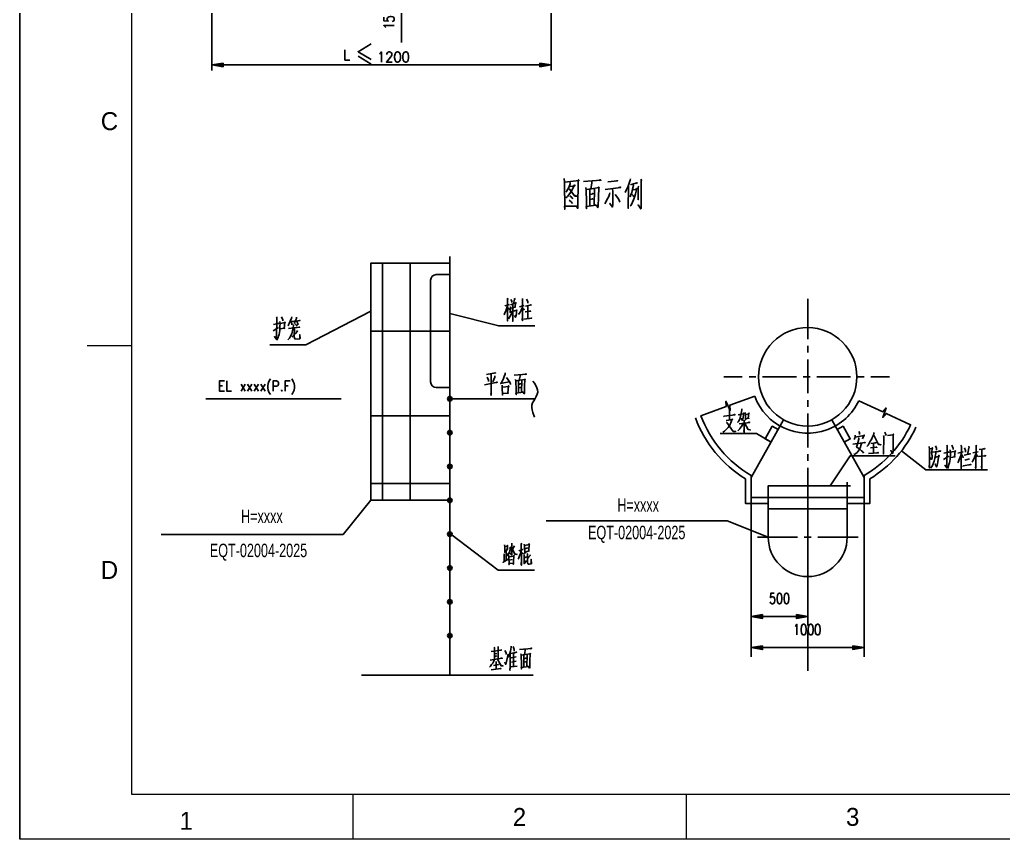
# Model space of a CAD drawing. Extents: x 148 to 221443, y -36682 to 6758.
# Drawn here: x 94232 to 98616, y -12250 to -8598 of the extents above; entities that cross this region are included whole.
import ezdxf
from ezdxf.enums import TextEntityAlignment as Align

# ---------------------------------------------------------------- set-up
doc = ezdxf.new("R2010")
doc.units = 0
doc.header["$LTSCALE"] = 10
doc.header["$MEASUREMENT"] = 0
doc.layers.add('2（细实线）', color=3, linetype='Continuous', lineweight=20)
doc.layers.add('图框层', color=7, linetype='Continuous', lineweight=15)
doc.styles.add('HZ', font='ROMS.SHX', dxfattribs={"width": 0.75, "bigfont": 'GBCBIG.SHX'})
doc.styles.add('ZYEQ', font='bsfb.shx', dxfattribs={"width": 0.7, "bigfont": 'bsf.shx'})

# ---------------------------------------------------------------- blocks, each defined once
blk = doc.blocks.new('1.5a2')
blk.add_line((16115.88, 9826.58), (16125.88, 9826.58))
at = {"layer": '图框层', "ltscale": 10}
for p, q in [((16100.88, 9716.58), (16100.88, 10136.58)), ((16100.88, 10136.58), (16100.88, 9716.58)), ((16125.88, 9726.58), (16125.88, 10126.58)), ((16981.88, 9726.58), (16125.88, 9726.58)), ((16175.13, 9726.58), (16175.13, 9716.58)), ((16249.38, 9726.58), (16249.38, 9716.58)), ((16991.88, 9716.58), (16100.88, 9716.58))]:
    blk.add_line(p, q, dxfattribs=at)
at = {"style": 'HZ'}
for s, p in [('C', (16120.88, 9876.58)), ('D', (16120.88, 9776.58)), ('2', (16212.25, 9721.58)), ('3', (16286.5, 9721.58)), ('1', (16138, 9720.7))]:
    blk.add_text(s, height=4, dxfattribs=at).set_placement(p, align=Align.MIDDLE)

msp = doc.modelspace()

# ---------------------------------------------------------------- hatches: boundary and pattern name
at = {"layer": '2（细实线）', "transparency": 33554559}
h = msp.add_hatch(color=256, dxfattribs=at)
h.paths.add_polyline_path([(96148.7017, -10276.5711), (96146.9552, -10276.7237), (96145.2613, -10277.1772), (96143.6722, -10277.9182), (96142.2359, -10278.9234), (96140.9961, -10280.1636), (96139.9903, -10281.5992), (96139.2492, -10283.1879), (96138.7955, -10284.8817), (96138.6428, -10286.6273), (96138.7955, -10288.3741), (96139.2492, -10290.0672), (96139.9903, -10291.656), (96140.9961, -10293.0915), (96142.2359, -10294.3311), (96143.6722, -10295.337), (96145.2613, -10296.0773), (96146.9552, -10296.5314), (96148.7017, -10296.684)])
h.paths.add_polyline_path([(96148.7017, -10276.5711), (96148.7017, -10296.684), (96150.4484, -10296.5314), (96152.1419, -10296.0773), (96153.7311, -10295.337), (96155.1674, -10294.3311), (96156.4071, -10293.0915), (96157.4131, -10291.656), (96158.1539, -10290.0672), (96158.608, -10288.3741), (96158.7604, -10286.6273), (96158.608, -10284.8817), (96158.1539, -10283.1879), (96157.4131, -10281.5992), (96156.4071, -10280.1636), (96155.1674, -10278.9234), (96153.7311, -10277.9182), (96152.1419, -10277.1772), (96150.4484, -10276.7237)])
h = msp.add_hatch(color=256, dxfattribs=at)
h.paths.add_polyline_path([(96148.7017, -10427.4195), (96146.9552, -10427.5727), (96145.2613, -10428.0262), (96143.6722, -10428.7672), (96142.2359, -10429.773), (96140.9961, -10431.012), (96139.9903, -10432.4482), (96139.2492, -10434.0369), (96138.7955, -10435.7301), (96138.6428, -10437.4763), (96138.7955, -10439.2225), (96139.2492, -10440.9156), (96139.9903, -10442.5043), (96140.9961, -10443.9405), (96142.2359, -10445.1801), (96143.6722, -10446.1854), (96145.2613, -10446.9263), (96146.9552, -10447.3804), (96148.7017, -10447.533)])
h.paths.add_polyline_path([(96148.7017, -10427.4195), (96148.7017, -10447.533), (96150.4484, -10447.3804), (96152.1419, -10446.9263), (96153.7311, -10446.1854), (96155.1674, -10445.1801), (96156.4071, -10443.9405), (96157.4131, -10442.5043), (96158.1539, -10440.9156), (96158.608, -10439.2225), (96158.7604, -10437.4763), (96158.608, -10435.7301), (96158.1539, -10434.0369), (96157.4131, -10432.4482), (96156.4071, -10431.012), (96155.1674, -10429.773), (96153.7311, -10428.7672), (96152.1419, -10428.0262), (96150.4484, -10427.5727)])
h = msp.add_hatch(color=256, dxfattribs=at)
h.paths.add_polyline_path([(96148.7017, -10578.2685), (96146.9552, -10578.4211), (96145.2613, -10578.8746), (96143.6722, -10579.6156), (96142.2359, -10580.6214), (96140.9961, -10581.8604), (96139.9903, -10583.2966), (96139.2492, -10584.8853), (96138.7955, -10586.5784), (96138.6428, -10588.3253), (96138.7955, -10590.0715), (96139.2492, -10591.7646), (96139.9903, -10593.3533), (96140.9961, -10594.7889), (96142.2359, -10596.0291), (96143.6722, -10597.0344), (96145.2613, -10597.7747), (96146.9552, -10598.2288), (96148.7017, -10598.3814)])
h.paths.add_polyline_path([(96148.7017, -10578.2685), (96148.7017, -10598.3814), (96150.4484, -10598.2288), (96152.1419, -10597.7747), (96153.7311, -10597.0344), (96155.1674, -10596.0291), (96156.4071, -10594.7889), (96157.4131, -10593.3533), (96158.1539, -10591.7646), (96158.608, -10590.0715), (96158.7604, -10588.3253), (96158.608, -10586.5784), (96158.1539, -10584.8853), (96157.4131, -10583.2966), (96156.4071, -10581.8604), (96155.1674, -10580.6214), (96153.7311, -10579.6156), (96152.1419, -10578.8746), (96150.4484, -10578.4211)])
h = msp.add_hatch(color=256, dxfattribs=at)
h.paths.add_polyline_path([(96148.7017, -10729.1175), (96146.9552, -10729.2701), (96145.2613, -10729.7236), (96143.6722, -10730.4645), (96142.2359, -10731.4698), (96140.9961, -10732.7094), (96139.9903, -10734.1456), (96139.2492, -10735.7343), (96138.7955, -10737.4274), (96138.6428, -10739.1737), (96138.7955, -10740.9199), (96139.2492, -10742.6136), (96139.9903, -10744.2023), (96140.9961, -10745.6379), (96142.2359, -10746.8775), (96143.6722, -10747.8828), (96145.2613, -10748.6237), (96146.9552, -10749.0778), (96148.7017, -10749.2304)])
h.paths.add_polyline_path([(96148.7017, -10729.1175), (96148.7017, -10749.2304), (96150.4484, -10749.0778), (96152.1419, -10748.6237), (96153.7311, -10747.8828), (96155.1674, -10746.8775), (96156.4071, -10745.6379), (96157.4131, -10744.2023), (96158.1539, -10742.6136), (96158.608, -10740.9199), (96158.7604, -10739.1737), (96158.608, -10737.4274), (96158.1539, -10735.7343), (96157.4131, -10734.1456), (96156.4071, -10732.7094), (96155.1674, -10731.4698), (96153.7311, -10730.4645), (96152.1419, -10729.7236), (96150.4484, -10729.2701)])
h = msp.add_hatch(color=256, dxfattribs=at)
h.paths.add_polyline_path([(96148.7017, -10879.9659), (96146.9552, -10880.1185), (96145.2613, -10880.5726), (96143.6722, -10881.3135), (96142.2359, -10882.3188), (96140.9961, -10883.5584), (96139.9903, -10884.994), (96139.2492, -10886.5833), (96138.7955, -10888.2758), (96138.6428, -10890.0227), (96138.7955, -10891.7689), (96139.2492, -10893.462), (96139.9903, -10895.0507), (96140.9961, -10896.4869), (96142.2359, -10897.7259), (96143.6722, -10898.7318), (96145.2613, -10899.4727), (96146.9552, -10899.9262), (96148.7017, -10900.0788)])
h.paths.add_polyline_path([(96148.7017, -10879.9659), (96148.7017, -10900.0788), (96150.4484, -10899.9262), (96152.1419, -10899.4727), (96153.7311, -10898.7318), (96155.1674, -10897.7259), (96156.4071, -10896.4869), (96157.4131, -10895.0507), (96158.1539, -10893.462), (96158.608, -10891.7689), (96158.7604, -10890.0227), (96158.608, -10888.2758), (96158.1539, -10886.5833), (96157.4131, -10884.994), (96156.4071, -10883.5584), (96155.1674, -10882.3188), (96153.7311, -10881.3135), (96152.1419, -10880.5726), (96150.4484, -10880.1185)])
h = msp.add_hatch(color=256, dxfattribs=at)
h.paths.add_polyline_path([(96148.7017, -11030.8149), (96146.9552, -11030.9675), (96145.2613, -11031.421), (96143.6722, -11032.1619), (96142.2359, -11033.1678), (96140.9961, -11034.4068), (96139.9903, -11035.843), (96139.2492, -11037.4317), (96138.7955, -11039.1248), (96138.6428, -11040.871), (96138.7955, -11042.6173), (96139.2492, -11044.311), (96139.9903, -11045.8997), (96140.9961, -11047.3353), (96142.2359, -11048.5749), (96143.6722, -11049.5802), (96145.2613, -11050.3211), (96146.9552, -11050.7752), (96148.7017, -11050.9278)])
h.paths.add_polyline_path([(96148.7017, -11030.8149), (96148.7017, -11050.9278), (96150.4484, -11050.7752), (96152.1419, -11050.3211), (96153.7311, -11049.5802), (96155.1674, -11048.5749), (96156.4071, -11047.3353), (96157.4131, -11045.8997), (96158.1539, -11044.311), (96158.608, -11042.6173), (96158.7604, -11040.871), (96158.608, -11039.1248), (96158.1539, -11037.4317), (96157.4131, -11035.843), (96156.4071, -11034.4068), (96155.1674, -11033.1678), (96153.7311, -11032.1619), (96152.1419, -11031.421), (96150.4484, -11030.9675)])
h = msp.add_hatch(color=256, dxfattribs=at)
h.paths.add_polyline_path([(96148.7017, -11181.6639), (96146.9552, -11181.8165), (96145.2613, -11182.27), (96143.6722, -11183.0103), (96142.2359, -11184.0162), (96140.9961, -11185.2558), (96139.9903, -11186.692), (96139.2492, -11188.2801), (96138.7955, -11189.9738), (96138.6428, -11191.72), (96138.7955, -11193.4663), (96139.2492, -11195.16), (96139.9903, -11196.7481), (96140.9961, -11198.1843), (96142.2359, -11199.4239), (96143.6722, -11200.4291), (96145.2613, -11201.1701), (96146.9552, -11201.6236), (96148.7017, -11201.7768)])
h.paths.add_polyline_path([(96148.7017, -11181.6639), (96148.7017, -11201.7768), (96150.4484, -11201.6236), (96152.1419, -11201.1701), (96153.7311, -11200.4291), (96155.1674, -11199.4239), (96156.4071, -11198.1843), (96157.4131, -11196.7481), (96158.1539, -11195.16), (96158.608, -11193.4663), (96158.7604, -11191.72), (96158.608, -11189.9738), (96158.1539, -11188.2801), (96157.4131, -11186.692), (96156.4071, -11185.2558), (96155.1674, -11184.0162), (96153.7311, -11183.0103), (96152.1419, -11182.27), (96150.4484, -11181.8165)])
h = msp.add_hatch(color=256, dxfattribs=at)
h.paths.add_polyline_path([(96148.7017, -11332.5123), (96146.9552, -11332.6649), (96145.2613, -11333.119), (96143.6722, -11333.8593), (96142.2359, -11334.8652), (96140.9961, -11336.1048), (96139.9903, -11337.5404), (96139.2492, -11339.1291), (96138.7955, -11340.8222), (96138.6428, -11342.5684), (96138.7955, -11344.3153), (96139.2492, -11346.0084), (96139.9903, -11347.5971), (96140.9961, -11349.0333), (96142.2359, -11350.2723), (96143.6722, -11351.2781), (96145.2613, -11352.0191), (96146.9552, -11352.4726), (96148.7017, -11352.6252)])
h.paths.add_polyline_path([(96148.7017, -11332.5123), (96148.7017, -11352.6252), (96150.4484, -11352.4726), (96152.1419, -11352.0191), (96153.7311, -11351.2781), (96155.1674, -11350.2723), (96156.4071, -11349.0333), (96157.4131, -11347.5971), (96158.1539, -11346.0084), (96158.608, -11344.3153), (96158.7604, -11342.5684), (96158.608, -11340.8222), (96158.1539, -11339.1291), (96157.4131, -11337.5404), (96156.4071, -11336.1048), (96155.1674, -11334.8652), (96153.7311, -11333.8593), (96152.1419, -11333.119), (96150.4484, -11332.6649)])

# ---------------------------------------------------------------- linework, layer by layer
at = {"layer": '2（细实线）', "lineweight": -3}
for points in [[(96600.9696, -8047.6139), (96600.9696, -8824.3592)], [(95088.1077, -8223.7864), (95088.1077, -8824.3592)], [(95934.0291, -8236.3569), (95934.0291, -8286.6401), (95934.0291, -8698.6195)], [(95854.6233, -8586.7219), (95854.6233, -8602.3655), (95874.7413, -8603.9301), (95872.5057, -8602.3655), (95870.2706, -8597.6725), (95870.2706, -8592.9792), (95872.5057, -8588.2862), (95876.9764, -8585.1578), (95883.6823, -8583.5929), (95888.1531, -8583.5929), (95894.8588, -8585.1578), (95899.3296, -8588.2862), (95901.565, -8592.9792), (95901.565, -8597.6725), (95899.3296, -8602.3655), (95897.0943, -8603.9301), (95892.6238, -8605.4945)], [(95863.5647, -8632.0884), (95861.3292, -8628.9594), (95854.6233, -8624.2664), (95901.565, -8624.2664)], [(95799.0616, -8775.4594), (95740.217, -8740.261), (95799.0616, -8705.0633)], [(95681.3134, -8732.523), (95681.3134, -8777.7781), (95703.2993, -8777.7781)], [(95740.217, -8760.3745), (95799.0616, -8795.5723)], [(95835.3777, -8750.0123), (95839.042, -8747.8577), (95844.5386, -8741.3929), (95844.5386, -8786.648)], [(95868.3568, -8752.1674), (95868.3568, -8750.0123), (95870.1888, -8745.7032), (95872.0211, -8743.5474), (95875.6855, -8741.3929), (95883.014, -8741.3929), (95886.6782, -8743.5474), (95888.5105, -8745.7032), (95890.3428, -8750.0123), (95890.3428, -8754.3226), (95888.5105, -8758.6323), (95884.8461, -8765.0977), (95866.5244, -8786.648), (95892.1747, -8786.648)], [(95914.1607, -8741.3929), (95908.6643, -8743.5474), (95904.9999, -8750.0123), (95903.1678, -8760.7874), (95903.1678, -8767.2523), (95904.9999, -8778.0274), (95908.6643, -8784.4923), (95914.1607, -8786.648), (95917.8252, -8786.648), (95923.3214, -8784.4923), (95926.9857, -8778.0274), (95928.8183, -8767.2523), (95928.8183, -8760.7874), (95926.9857, -8750.0123), (95923.3214, -8743.5474), (95917.8252, -8741.3929), (95914.1607, -8741.3929)], [(95950.8039, -8741.3929), (95945.3074, -8743.5474), (95941.643, -8750.0123), (95939.8108, -8760.7874), (95939.8108, -8767.2523), (95941.643, -8778.0274), (95945.3074, -8784.4923), (95950.8039, -8786.648), (95954.4683, -8786.648), (95959.9645, -8784.4923), (95963.6291, -8778.0274), (95965.4612, -8767.2523), (95965.4612, -8760.7874), (95963.6291, -8750.0123), (95959.9645, -8743.5474), (95954.4683, -8741.3929), (95950.8039, -8741.3929)], [(95138.4024, -8790.8375), (95138.4024, -8807.5983), (95088.1077, -8799.2176), (95138.4024, -8790.8375)], [(96550.675, -8799.2176), (95138.4024, -8799.2176)], [(96550.675, -8790.8375), (96550.675, -8807.5983), (96600.9696, -8799.2176), (96550.675, -8790.8375)], [(96658.458, -9306.02), (96659.9837, -9321.272), (96661.5093, -9442.1192), (96660.7465, -9429.2127), (96714.9056, -9429.2127), (96711.0912, -9428.0396), (96703.4633, -9429.2127)], [(96660.7465, -9321.272), (96724.8217, -9314.2322), (96722.5335, -9310.713), (96721.0079, -9321.272), (96720.245, -9426.8665), (96719.4823, -9438.5987), (96714.1427, -9429.2127)], [(96682.105, -9340.0446), (96685.1563, -9341.2171), (96706.5148, -9337.6978), (96704.2263, -9334.1779), (96694.3099, -9356.4698), (96686.6819, -9368.2032), (96679.8163, -9377.5892), (96672.9516, -9385.8021), (96665.3234, -9391.6676)], [(96685.9188, -9322.4451), (96685.9188, -9328.3118), (96679.0539, -9345.9107), (96670.6629, -9359.9903), (96666.849, -9365.8558)], [(96745.4177, -9318.9259), (96822.4608, -9313.0592), (96819.4094, -9310.713), (96812.5438, -9314.2322)], [(96782.0318, -9317.7521), (96782.0318, -9325.9656), (96777.455, -9350.6037)], [(96853.7353, -9320.0989), (96896.4525, -9315.4066), (96892.6385, -9315.4066), (96885.7729, -9316.5791)], [(96953.6623, -9307.1925), (96952.8994, -9313.0592), (96943.7459, -9338.8709), (96936.1178, -9354.1236), (96930.0155, -9368.2032)], [(96966.6302, -9334.1779), (96967.3928, -9336.5247), (96963.5787, -9352.9505), (96959.7649, -9368.2032), (96955.9508, -9378.7623), (96952.8994, -9386.9752)], [(96954.425, -9330.6586), (96955.9508, -9331.8311), (96957.4764, -9331.8311), (96984.1744, -9324.7919), (96981.8859, -9324.7919), (96978.0721, -9327.1387)], [(97000.1934, -9308.3662), (97003.2442, -9313.0592), (97001.719, -9314.2322), (97002.4816, -9430.3858), (97002.4816, -9431.5595), (97001.719, -9438.5987), (97000.1934, -9440.9461), (96987.9885, -9423.3466), (97000.1934, -9439.7718), (97001.719, -9435.0794)], [(96680.5794, -9352.9505), (96682.8678, -9352.9505), (96706.5148, -9383.4553), (96714.9056, -9383.4553), (96706.5148, -9381.1091), (96702.7004, -9378.7623)], [(96754.5711, -9345.9107), (96756.0967, -9355.2967), (96757.6223, -9410.4407), (96758.3852, -9439.7718), (96756.8596, -9430.3858), (96801.8645, -9424.5197), (96799.5763, -9423.3466), (96795.7622, -9425.6928)], [(96802.6278, -9424.5197), (96808.7301, -9435.0794), (96809.4927, -9429.2127), (96811.0186, -9390.4957), (96812.5438, -9343.5645), (96814.8324, -9345.9107), (96780.5062, -9350.6037), (96756.0967, -9354.1236)], [(96772.8783, -9352.9505), (96772.8783, -9426.8665)], [(96773.6413, -9376.4161), (96787.3717, -9372.8956), (96785.0832, -9371.7225), (96782.7947, -9374.0699)], [(96794.237, -9350.6037), (96791.9484, -9425.6928)], [(96862.1264, -9369.3763), (96861.3634, -9375.2424), (96857.5493, -9385.8021), (96849.1588, -9401.0541), (96843.8189, -9410.4407), (96839.2418, -9417.4805)], [(96840.7677, -9354.1236), (96910.9453, -9344.7376), (96907.8942, -9343.5645), (96902.5548, -9345.9107)], [(96874.331, -9352.9505), (96875.8562, -9361.1634), (96875.0939, -9413.96), (96875.0939, -9423.3466), (96874.331, -9430.3858), (96873.5683, -9432.7326), (96862.1264, -9416.3068), (96873.5683, -9430.3858), (96874.331, -9425.6928)], [(96886.5359, -9376.4161), (96896.4525, -9390.4957), (96902.5548, -9398.7073), (96905.606, -9405.7478), (96907.1312, -9410.4407)], [(96945.2715, -9338.8709), (96944.5089, -9438.5987), (96943.7459, -9431.5595), (96943.7459, -9430.3858), (96944.5089, -9419.8267)], [(96966.6302, -9356.4698), (96981.8859, -9352.9505), (96980.3603, -9349.4306), (96978.8347, -9362.3365), (96975.7836, -9374.0699), (96974.2577, -9383.4553), (96971.2069, -9392.8413), (96967.3928, -9401.0541), (96963.5787, -9410.4407), (96959.7649, -9417.4805), (96955.9508, -9425.6928), (96952.8994, -9429.2127)], [(96959.002, -9374.0699), (96965.8672, -9381.1091), (96967.3928, -9386.9752)], [(96988.7514, -9340.0446), (96990.2767, -9342.3914), (96988.7514, -9343.5645), (96988.7514, -9399.8817), (96987.9885, -9394.015), (96988.7514, -9386.9752)], [(96681.3421, -9402.2279), (96691.2588, -9410.4407), (96695.8358, -9416.3068)], [(96684.3934, -9382.2822), (96692.7843, -9390.4957), (96696.5981, -9396.3612)], [(96774.4042, -9398.7073), (96786.6088, -9396.3612), (96784.3203, -9395.1881), (96782.0318, -9397.5343)], [(96148.7017, -10739.1737), (95796.6395, -10739.1737), (95796.6395, -9683.2325), (96148.7017, -9683.2325)], [(95848.4429, -9683.2325), (95848.4429, -10739.1737)], [(95972.6703, -9683.2325), (95972.6703, -10739.1737)], [(96148.7017, -11518.559), (96148.7017, -9653.2691)], [(96063.2009, -9758.6567), (96063.2009, -10211.2031)], [(96404.1054, -9838.7592), (96407.9194, -9842.9493), (96406.285, -9843.7873), (96406.285, -9940.163), (96405.7401, -9935.1343), (96406.285, -9925.0782)], [(96418.8169, -9868.0909), (96444.4251, -9859.7102), (96442.2458, -9858.0341), (96440.0661, -9878.1477), (96441.7006, -9878.1477), (96419.9064, -9882.3377), (96419.9064, -9877.3096), (96419.9064, -9883.1757), (96418.2718, -9902.4512), (96417.1821, -9900.7752), (96448.239, -9892.3939), (96447.1494, -9890.7178), (96446.6044, -9895.7465), (96445.5149, -9907.4793), (96444.4251, -9914.1834), (96443.3352, -9919.2115), (96442.2458, -9923.4022), (96436.7971, -9915.0214)], [(96421.5412, -9843.7873), (96424.8102, -9852.168), (96425.355, -9857.1961)], [(96436.7971, -9838.7592), (96438.9768, -9842.9493), (96437.8869, -9842.9493), (96432.9831, -9863.0628)], [(96472.2129, -9839.5972), (96473.3025, -9843.7873), (96472.7578, -9842.9493), (96472.2129, -9939.325), (96471.668, -9932.6209), (96472.2129, -9924.2396)], [(96491.283, -9842.9493), (96494.5521, -9849.6534), (96496.7315, -9854.6821), (96496.7315, -9861.3868)], [(97743.9464, -10020.8729), (97743.9464, -9840.7471)], [(95346.6796, -10046.0474), (95508.0184, -10046.0474), (95796.6395, -9896.236)], [(96528.3463, -9961.9056), (96366.9062, -9961.9056), (96148.7017, -9906.1286)], [(96406.285, -9872.281), (96401.9263, -9886.5278), (96398.1121, -9896.5845), (96394.843, -9904.1273), (96390.4841, -9912.5074)], [(96393.7533, -9873.119), (96414.4581, -9867.2523)], [(96406.83, -9880.6617), (96413.3681, -9886.5278), (96414.4581, -9889.8804)], [(96429.1688, -9899.9366), (96428.6242, -9900.7752), (96422.6307, -9911.6694), (96418.2718, -9918.3741), (96415.0026, -9923.4022), (96410.0991, -9930.1069)], [(96429.714, -9865.5762), (96429.714, -9941.001), (96429.1688, -9937.649), (96429.714, -9925.9162)], [(96472.7578, -9878.9857), (96466.7643, -9891.5565), (96461.8607, -9900.7752), (96455.3222, -9910.8314)], [(96460.226, -9876.471), (96480.3856, -9870.6049)], [(96473.3025, -9881.4997), (96479.296, -9888.2044), (96480.9308, -9892.3939)], [(96484.7445, -9899.0986), (96486.3791, -9899.9366), (96509.8081, -9896.5845), (96508.1734, -9895.7465), (96502.725, -9896.5845)], [(96486.3791, -9873.9576), (96511.9875, -9868.9289), (96510.3528, -9868.0909), (96506.5389, -9869.7669)], [(96496.7315, -9873.119), (96496.1867, -9929.2683)], [(95363.1916, -9956.1903), (95387.1653, -9951.1622), (95384.9858, -9950.3236), (95380.0822, -9952.8382)], [(95376.2681, -9920.9919), (95377.3578, -9925.182), (95376.8129, -10013.1776), (95376.2681, -10019.0437), (95375.7232, -10021.5577), (95367.5504, -10009.8255), (95375.7232, -10019.8817), (95376.8129, -10015.6916)], [(95390.9794, -9941.9434), (95392.6138, -9951.1622), (95392.0689, -9963.733), (95391.5241, -9974.6271), (95390.9794, -9983.0079), (95389.8896, -9991.388), (95388.2548, -9999.7687), (95386.0755, -10007.3109), (95383.8961, -10014.0156), (95381.7166, -10019.8817), (95379.5373, -10024.9097)], [(95392.6138, -9951.9996), (95415.4979, -9946.9715), (95413.8633, -9945.2955), (95410.5941, -9972.9511), (95413.3184, -9972.1131), (95392.0689, -9975.4652)], [(95398.6073, -9920.9919), (95401.8764, -9928.534), (95404.0558, -9933.5633), (95404.6007, -9939.4288)], [(95444.3754, -9921.8299), (95443.2857, -9926.8586), (95437.8371, -9941.1054), (95433.4781, -9951.1622), (95430.754, -9957.0283), (95428.5744, -9961.2183)], [(95438.3819, -9942.7814), (95454.7277, -9940.2674)], [(95442.1959, -9942.7814), (95444.9203, -9951.9996), (95444.9203, -9957.8663)], [(95466.1696, -9923.5059), (95465.08, -9929.3726), (95460.1763, -9940.2674), (95456.3622, -9947.8095), (95454.7277, -9951.1622)], [(95460.7212, -9940.2674), (95481.9707, -9938.5914), (95480.3361, -9937.7528), (95474.8874, -9939.4288)], [(95466.7144, -9941.1054), (95472.1631, -9952.8382), (95472.708, -9957.8663)], [(96478.2064, -9931.7823), (96514.1669, -9927.5916), (96511.4428, -9927.5916), (96504.9041, -9928.4302)], [(95362.1019, -9984.6839), (95386.0755, -9969.5991)], [(95452.0034, -9956.1903), (95450.3689, -9973.7891), (95447.6444, -9984.6839), (95444.3754, -9997.2547), (95439.4716, -10008.1495), (95434.023, -10016.5296), (95429.6642, -10020.7197), (95426.3952, -10024.0717)], [(95430.754, -9973.7891), (95480.3361, -9967.9224), (95477.6117, -9967.9224), (95471.6182, -9969.5991)], [(95469.9837, -9982.1699), (95468.3492, -9987.1979), (95461.2659, -9995.5787), (95453.6379, -10003.9588), (95447.6444, -10008.9869), (95444.3754, -10011.5015)], [(95455.8173, -9973.7891), (95456.3622, -9977.1412), (95455.8173, -10003.9588), (95455.8173, -10010.6635), (95456.3622, -10015.6916), (95457.452, -10018.2056), (95460.1763, -10019.8817), (95468.8939, -10020.7197), (95477.6117, -10019.8817), (95480.3361, -10019.8817), (95481.9707, -10018.2056), (95480.3361, -10000.6068), (95480.8809, -10019.0437)], [(95460.1763, -9952.8382), (95465.08, -9958.7043), (95466.7144, -9963.733)], [(95796.6395, -9984.9299), (96148.7017, -9984.9299)], [(97743.9464, -10081.2122), (97743.9464, -10051.0426)], [(97743.9464, -10262.2309), (97743.9464, -10111.3819)], [(95144.4035, -10207.251), (95121.9863, -10207.251), (95121.9863, -10252.505), (95144.4035, -10252.505)], [(95154.7497, -10207.251), (95154.7497, -10252.505), (95175.4423, -10252.505)], [(95349.6054, -10198.6304), (95346.1566, -10202.9407), (95342.7079, -10209.4056), (95339.2591, -10218.0256), (95337.5347, -10228.8001), (95337.5347, -10237.4201), (95339.2591, -10248.1953), (95342.7079, -10256.8153), (95346.1566, -10263.2801), (95349.6054, -10267.5904)], [(95361.6761, -10230.9553), (95377.1956, -10230.9553), (95382.3688, -10228.8001), (95384.0931, -10226.6456), (95385.8174, -10222.3353), (95385.8174, -10215.8704), (95384.0931, -10211.5607), (95382.3688, -10209.4056), (95377.1956, -10207.251), (95361.6761, -10207.251), (95361.6761, -10252.505)], [(95437.5492, -10207.251), (95415.132, -10207.251), (95415.132, -10252.505)], [(95444.4466, -10198.6304), (95447.8956, -10202.9407), (95451.3444, -10209.4056), (95454.793, -10218.0256), (95456.5172, -10228.8001), (95456.5172, -10237.4201), (95454.793, -10248.1953), (95451.3444, -10256.8153), (95447.8956, -10263.2801), (95444.4466, -10267.5904)], [(96303.7652, -10224.3372), (96360.9752, -10213.4425), (96358.2511, -10212.6044), (96354.4369, -10215.1185)], [(96311.9382, -10179.0827), (96352.8025, -10171.54), (96351.168, -10170.702), (96347.3539, -10172.378)], [(96315.7522, -10189.9769), (96320.6556, -10203.3863), (96321.2008, -10209.2518)], [(96332.6429, -10175.7301), (96333.1875, -10257.859), (96332.6429, -10271.2678), (96332.098, -10265.4017), (96332.6429, -10258.697)], [(96349.5333, -10184.1108), (96349.5333, -10189.9769), (96341.3605, -10210.9284)], [(96396.3912, -10171.54), (96395.8463, -10176.5681), (96391.4873, -10187.4628), (96386.039, -10200.8717), (96382.2248, -10207.5758), (96377.3211, -10217.6325), (96375.142, -10218.4705), (96390.3975, -10215.1185), (96413.8267, -10210.9284)], [(96401.2948, -10192.4915), (96416.0061, -10212.6044), (96418.1852, -10216.7945), (96419.2751, -10220.1466), (96419.82, -10223.4986)], [(96435.6211, -10181.5968), (96490.6516, -10177.4061), (96488.4723, -10175.7301), (96483.5685, -10178.2441)], [(96442.1592, -10200.8717), (96443.249, -10207.5758), (96444.3387, -10246.9642), (96444.8836, -10267.9151), (96443.7938, -10261.211), (96475.9406, -10257.0209), (96474.3059, -10256.1829), (96471.5816, -10257.859)], [(96476.485, -10257.0209), (96480.8442, -10264.5631), (96481.3889, -10260.373), (96482.4787, -10232.7174), (96483.5685, -10199.1956), (96485.2031, -10200.8717), (96460.6843, -10204.2237), (96443.249, -10206.7377)], [(96455.2355, -10205.8997), (96455.2355, -10258.697)], [(96461.7742, -10180.7587), (96461.7742, -10186.6248), (96458.505, -10204.2237)], [(96470.492, -10204.2237), (96468.8575, -10257.859)], [(96526.8175, -10369.2615), (96518.8344, -10347.2755), (96516.0163, -10336.4307), (96514.6064, -10325.7618), (96515.0742, -10315.3291), (96517.8748, -10305.1893), (96522.8074, -10295.3394), (96528.7446, -10285.6904), (96534.4915, -10276.1463), (96538.8521, -10266.6114), (96540.7306, -10256.9971), (96539.9892, -10247.2816), (96537.0212, -10237.4799), (96532.2271, -10227.6069), (96526.0061, -10217.6789), (96518.7581, -10207.7113)], [(97370.5089, -10189.0394), (97452.4917, -10189.0394)], [(97482.6687, -10189.0394), (97512.8457, -10189.0394)], [(97543.0221, -10189.0394), (97693.9058, -10189.0394)], [(97724.0825, -10189.0394), (97754.2595, -10189.0394)], [(97784.4359, -10189.0394), (97935.3203, -10189.0394)], [(97965.497, -10189.0394), (97995.6737, -10189.0394)], [(98025.8501, -10189.0394), (98107.8332, -10189.0394)], [(95121.9863, -10228.8001), (95135.7815, -10228.8001)], [(95218.5521, -10222.3353), (95237.5203, -10252.505)], [(95237.5203, -10222.3353), (95218.5521, -10252.505)], [(95247.8666, -10222.3353), (95266.8348, -10252.505)], [(95266.8348, -10222.3353), (95247.8666, -10252.505)], [(95277.1811, -10222.3353), (95296.1494, -10252.505)], [(95296.1494, -10222.3353), (95277.1811, -10252.505)], [(95306.4958, -10222.3353), (95325.4641, -10252.505)], [(95325.4641, -10222.3353), (95306.4958, -10252.505)], [(95399.6127, -10248.1953), (95397.8883, -10250.3504), (95399.6127, -10252.505), (95401.337, -10250.3504), (95399.6127, -10248.1953)], [(95415.132, -10228.8001), (95428.9271, -10228.8001)], [(96381.68, -10226.8507), (96382.7694, -10236.0694), (96383.8593, -10270.4298), (96383.3146, -10262.887), (96410.0126, -10261.211), (96407.2884, -10261.211), (96411.1023, -10228.5273), (96412.1923, -10231.8793), (96383.3146, -10235.2314)], [(96455.7808, -10222.6612), (96465.5883, -10220.1466), (96463.9536, -10219.3085), (96462.3189, -10220.9852)], [(96456.3254, -10238.5841), (96465.0432, -10236.908), (96463.4087, -10236.0694), (96461.7742, -10237.7454)], [(95061.746, -10287.3341), (95665.082, -10287.3341)], [(96148.7017, -10286.6273), (96528.1531, -10286.6273)], [(97743.9464, -10322.5703), (97743.9464, -10292.4012)], [(97393.879, -10331.8775), (97396.6036, -10337.7436), (97395.5138, -10336.0676), (97394.9691, -10380.4841)], [(97449.9996, -10331.0395), (97449.9996, -10336.0676), (97447.2756, -10351.991), (97445.0957, -10362.8852), (97442.3717, -10372.942), (97438.0129, -10382.9981), (97434.7436, -10388.8648), (97431.4745, -10393.0549)], [(95796.6395, -10362.0521), (96148.7017, -10362.0521)], [(97380.8028, -10382.9981), (97381.8923, -10383.8361), (97382.437, -10382.9981), (97409.1353, -10378.8081), (97407.5005, -10377.132), (97404.7765, -10384.6741), (97400.9627, -10393.8929), (97398.7832, -10399.759), (97396.6036, -10404.7877), (97393.3346, -10408.9777), (97389.5202, -10414.8438), (97384.6166, -10419.8725), (97379.168, -10425.7386), (97373.175, -10430.7673), (97368.8158, -10434.1193), (97365.5468, -10435.7954)], [(97369.3603, -10363.7232), (97370.9951, -10365.3992), (97372.0849, -10364.5612), (97420.0326, -10357.8565), (97417.853, -10356.1805), (97414.5839, -10357.8565)], [(97434.1985, -10357.8565), (97460.3521, -10352.8284), (97458.7176, -10350.3144), (97457.6278, -10357.8565), (97455.9929, -10369.5893), (97454.3587, -10377.132), (97453.2686, -10381.3221), (97452.7239, -10382.9981), (97447.2756, -10372.942)], [(97460.3521, -10382.1601), (97460.8968, -10384.6741), (97460.8968, -10387.1888), (97460.8968, -10436.6334), (97459.807, -10429.9293), (97460.3521, -10423.2246)], [(97465.2556, -10347.8004), (97466.3451, -10357.0191), (97466.3451, -10381.3221), (97466.3451, -10375.4554), (97481.6018, -10373.7794), (97478.8775, -10373.7794), (97481.6018, -10350.3144), (97482.6912, -10353.6665), (97466.3451, -10357.0191)], [(97636.7647, -10380.174), (97492.473, -10637.4866)], [(97743.9464, -10503.5889), (97743.9464, -10352.7406)], [(97851.1278, -10380.174), (97995.4192, -10637.4866)], [(97612.4111, -10423.6036), (97586.2295, -10408.9277), (97554.5809, -10465.3663), (97580.7631, -10480.0416), (97515.3765, -10440.8344), (97353.9364, -10440.8344)], [(97382.437, -10392.2169), (97383.5271, -10392.2169), (97411.8593, -10432.4433), (97422.7569, -10432.4433), (97412.4044, -10431.6047), (97407.5005, -10426.5772)], [(97456.538, -10397.2449), (97448.9098, -10410.6538), (97441.8267, -10419.8725), (97441.2826, -10420.7105), (97436.9231, -10424.9006), (97432.0192, -10429.9293)], [(97438.5573, -10398.0836), (97485.4156, -10392.2169), (97483.236, -10391.3789), (97480.5117, -10393.0549)], [(97463.6214, -10396.4069), (97478.8775, -10424.0626), (97488.1396, -10425.7386), (97487.0504, -10425.7386), (97478.8775, -10423.2246), (97474.518, -10417.3585)], [(97875.4809, -10423.6036), (97901.6631, -10408.9277), (97933.312, -10465.3663), (97907.1294, -10480.0416)], [(97971.657, -10432.6948), (97974.381, -10437.7235), (97975.4711, -10440.2375), (97975.4711, -10442.7515), (97975.4711, -10445.2656)], [(97954.7661, -10448.6182), (97954.7661, -10455.3223), (97953.6767, -10460.3504), (97952.5872, -10464.5405), (97951.4968, -10468.7312)], [(97954.2214, -10457.8364), (97996.7205, -10451.1317), (97995.6304, -10448.6182), (97988.5476, -10465.3785)], [(97971.657, -10461.1884), (97971.112, -10466.2171), (97964.5739, -10493.0347), (97961.8493, -10502.2529), (97966.7531, -10505.6049), (97971.112, -10508.119), (97976.5606, -10511.4716), (97983.644, -10518.1757), (97988.5476, -10522.3658), (97991.2716, -10524.8804), (97992.9067, -10529.0705)], [(98039.764, -10437.7235), (98039.2196, -10441.9135), (98037.5847, -10446.9416), (98033.2256, -10456.9984), (98027.7773, -10467.8931), (98022.8737, -10476.2733), (98017.9699, -10484.654), (98013.066, -10493.0347), (98007.073, -10499.7388)], [(98037.5847, -10446.1036), (98059.9242, -10490.5201), (98070.2764, -10491.3581), (98060.469, -10489.6821), (98057.1996, -10484.654)], [(98082.2634, -10451.1317), (98083.8976, -10454.4843), (98083.3529, -10453.6463), (98082.2634, -10533.2606), (98081.1736, -10526.5565), (98082.2634, -10519.8518)], [(98087.167, -10436.0474), (98090.9807, -10442.7515), (98092.6153, -10446.1036), (98093.16, -10450.2937)], [(98099.1536, -10450.2937), (98126.9414, -10446.9416), (98125.3069, -10444.4276), (98124.2171, -10449.4556), (98124.2171, -10523.2038), (98123.6724, -10526.5565), (98122.5829, -10530.7465), (98113.8646, -10517.3377), (98122.5829, -10529.0705), (98123.1276, -10527.3945)], [(97945.5041, -10489.6821), (98000.534, -10482.14), (97998.3553, -10481.302), (97993.9959, -10482.9774)], [(97984.1884, -10485.492), (97981.4644, -10494.7102), (97979.2846, -10502.2529), (97976.5606, -10508.119), (97973.2915, -10513.9857), (97968.9327, -10519.8518), (97964.5739, -10525.7185), (97959.1253, -10529.9085), (97954.2214, -10533.2606), (97949.8629, -10535.7746)], [(98023.4182, -10505.6049), (98052.296, -10503.0909), (98050.6612, -10502.2529), (98048.482, -10503.0909)], [(98025.053, -10485.492), (98049.5717, -10482.9774), (98047.3925, -10482.14), (98045.2129, -10483.816)], [(98037.5847, -10484.654), (98037.0397, -10529.0705)], [(98544.5833, -10603), (98270.4897, -10603), (98162.488, -10518.0909)], [(98285.3686, -10499.0711), (98287.0037, -10510.8039), (98287.0037, -10595.4468), (98285.9142, -10588.7427), (98287.0037, -10576.1719)], [(98287.5484, -10509.9659), (98301.1699, -10507.4519), (98299.5351, -10504.9378), (98295.1763, -10526.7268), (98295.7216, -10529.2408), (98296.8111, -10531.7554), (98297.9009, -10535.9455), (98298.4459, -10540.1356), (98298.9907, -10544.3256), (98298.4459, -10549.3543), (98297.3559, -10553.5444), (98296.2661, -10556.8964), (98289.7277, -10549.3543), (98296.8111, -10555.2204)], [(98300.6249, -10525.0507), (98336.5859, -10520.0227), (98332.2268, -10519.184), (98327.3229, -10521.6987)], [(98313.702, -10496.5571), (98318.0605, -10506.6138), (98318.0605, -10509.9659), (98318.0605, -10515.832)], [(98363.8283, -10494.043), (98364.9184, -10498.2331), (98364.3737, -10586.2281), (98363.8283, -10592.0948), (98363.2839, -10594.6088), (98355.111, -10582.876), (98363.2839, -10592.9322), (98364.3737, -10588.7427)], [(98378.5396, -10514.994), (98380.1742, -10524.2127), (98379.6297, -10536.7835), (98379.0847, -10547.6783), (98378.5396, -10556.0584), (98377.4502, -10564.4392), (98375.8156, -10572.8199), (98373.6358, -10580.362), (98371.4565, -10587.0667), (98369.2769, -10592.9322), (98367.0974, -10597.9609)], [(98380.1742, -10525.0507), (98403.0584, -10520.0227), (98401.4235, -10518.346), (98398.1545, -10546.0017), (98400.8791, -10545.1636), (98379.6297, -10548.5163)], [(98386.1678, -10494.043), (98389.4369, -10501.5852), (98391.6161, -10506.6138), (98392.1612, -10512.4799)], [(98427.0321, -10494.043), (98429.7561, -10499.0711), (98428.6669, -10498.2331), (98428.1222, -10597.9609), (98427.5768, -10590.4182), (98428.1222, -10583.7141)], [(98443.3782, -10504.9378), (98447.1917, -10516.67), (98447.7364, -10520.0227), (98447.7364, -10525.0507)], [(98461.903, -10498.2331), (98464.0825, -10503.2618), (98462.4477, -10505.7758), (98458.6339, -10521.6987), (98455.9099, -10535.1075)], [(98493.5045, -10494.043), (98495.6844, -10498.2331), (98494.5943, -10496.5571), (98492.9601, -10596.2849), (98492.4154, -10592.0948), (98492.9601, -10585.3901)], [(98508.2158, -10512.4799), (98533.8244, -10509.1279), (98531.6448, -10508.2899), (98525.6515, -10510.8039)], [(98520.2031, -10511.6419), (98519.6578, -10597.9609), (98518.568, -10592.0948), (98519.1134, -10587.0667)], [(97743.9464, -10563.9283), (97743.9464, -10533.7586)], [(98133.4484, -10541.6517), (97932.8039, -10541.6517), (97844.0728, -10674.0656)], [(98015.2453, -10529.9085), (98059.3792, -10528.2325), (98057.1996, -10526.5565), (98052.8408, -10528.2325)], [(98314.7915, -10526.7268), (98315.3362, -10530.0788), (98312.6116, -10542.6496), (98310.4326, -10553.5444), (98307.708, -10564.4392), (98304.984, -10572.8199), (98301.1699, -10581.2), (98297.9009, -10587.9041), (98294.6316, -10592.9322), (98292.9967, -10595.4468)], [(98312.6116, -10546.8403), (98315.3362, -10546.8403), (98330.0475, -10541.8116), (98327.8676, -10538.4595), (98327.3229, -10547.6783), (98324.5986, -10567.7912), (98322.9644, -10576.1719), (98320.7845, -10582.876), (98319.6953, -10587.0667), (98318.0605, -10590.4182), (98312.0672, -10577.8474), (98318.0605, -10589.5802), (98319.6953, -10586.2281)], [(98349.6624, -10557.7344), (98373.6358, -10542.6496)], [(98350.7522, -10529.2408), (98374.7259, -10524.2127), (98372.5466, -10523.3747), (98367.6427, -10525.8887)], [(98428.1222, -10530.0788), (98425.9423, -10539.2976), (98423.218, -10547.6783), (98420.494, -10554.3824), (98417.7691, -10561.0865), (98415.5904, -10566.1152), (98412.3214, -10571.9813)], [(98413.4109, -10528.4028), (98436.2948, -10523.3747)], [(98428.6669, -10535.1075), (98435.205, -10543.4876), (98437.3842, -10549.3543)], [(98441.1983, -10537.6215), (98468.9861, -10532.5935), (98467.3516, -10531.7554), (98465.172, -10532.5935)], [(98444.4674, -10560.2491), (98465.172, -10554.3824)], [(98494.0499, -10528.4028), (98489.1463, -10544.3256), (98483.6971, -10555.2204), (98479.8833, -10562.7625), (98476.614, -10568.6292)], [(98480.4281, -10527.5648), (98503.8567, -10523.3747)], [(98494.0499, -10533.4309), (98499.4982, -10540.9736), (98501.1324, -10546.0017)], [(98505.4918, -10544.3256), (98537.6381, -10540.9736), (98534.9141, -10540.1356), (98531.1001, -10541.8116)], [(97743.9464, -10744.947), (97743.9464, -10594.098)], [(98435.205, -10585.3901), (98436.2948, -10587.0667), (98437.3842, -10586.2281), (98471.166, -10580.362), (98468.9861, -10579.524), (98464.6276, -10582.038)], [(97567.9152, -10753.0103), (97466.3204, -10753.0103), (97466.3204, -10643.2752)], [(97919.9776, -10753.0103), (98021.5728, -10753.0103), (98021.5728, -10643.2752)], [(95796.6395, -10663.7495), (96148.7017, -10663.7495)], [(96578.5979, -10830.7459), (97385.4937, -10830.7459), (97567.9152, -10902.8529), (97567.9152, -10726.8629), (97567.9152, -10674.0656), (97935.0661, -10674.0656)], [(97919.9776, -10658.9808), (97919.9776, -10726.8629), (97919.9776, -10902.8529)], [(94863.1737, -10891.6712), (95673.0039, -10891.6712), (95796.6395, -10739.1737)], [(97492.473, -11435.9272), (97492.473, -10726.8629), (97492.473, -11297.1119)], [(97743.9464, -10726.8629), (97743.9464, -11297.1119)], [(97995.4192, -10726.8629), (97995.4192, -11435.9272)], [(97567.9152, -10777.1461), (97919.9776, -10777.1461)], [(97743.9464, -10805.2863), (97743.9464, -10775.1166)], [(97743.9464, -10986.305), (97743.9464, -10835.456)], [(96526.5412, -11050.1679), (96365.1012, -11050.1679), (96153.6979, -10890.5988)], [(97519.7402, -10902.8529), (97698.6812, -10902.8529)], [(97728.8579, -10902.8529), (97759.0346, -10902.8529)], [(97789.2116, -10902.8529), (97968.1527, -10902.8529)], [(96391.948, -10937.0783), (96393.583, -10946.2965), (96393.583, -10970.6), (96393.583, -10962.2193), (96406.6593, -10959.7053), (96405.0246, -10959.7053), (96406.6593, -10939.5924), (96406.6593, -10942.9444), (96393.583, -10944.6204)], [(96411.5632, -10953.0006), (96420.2808, -10950.4871), (96421.3708, -10947.1345), (96418.1016, -10959.7053), (96414.8324, -10969.762), (96411.0181, -10978.1428), (96407.7491, -10984.8463), (96406.1144, -10987.3609)], [(96424.6396, -10930.3736), (96425.7293, -10932.8876), (96425.7293, -10934.5637), (96425.1845, -10981.4948), (96424.6396, -10983.1708), (96418.6461, -10974.7901), (96424.6396, -10982.3328)], [(96425.7293, -10950.4871), (96439.3511, -10978.9802), (96448.6133, -10980.6568), (96439.3511, -10978.1428), (96437.7166, -10975.6281)], [(96437.1714, -10942.1064), (96428.9985, -10956.3532)], [(96475.8562, -10958.8673), (96474.2217, -10958.8673), (96456.7864, -10963.8953)], [(96466.5937, -10930.3736), (96468.7732, -10933.7257), (96467.1387, -10932.8876), (96468.2281, -11028.4254), (96467.1387, -11024.2347), (96467.6835, -11015.8546)], [(96480.7599, -10934.5637), (96482.3945, -10941.2684), (96483.4846, -10975.6281), (96482.3945, -10971.4381), (96502.5547, -10964.7333), (96500.9197, -10964.7333), (96502.5547, -10932.8876), (96503.644, -10935.4017), (96481.8497, -10941.2684)], [(96482.9394, -10954.6772), (96496.016, -10951.3245)], [(96390.8584, -10977.3041), (96391.4034, -11011.6639), (96386.4995, -11015.0166), (96408.2937, -11000.7697)], [(96399.5762, -10963.8953), (96399.5762, -11005.7978)], [(96406.6593, -10977.3041), (96400.1212, -10979.8182)], [(96411.5632, -10984.8463), (96412.6526, -10992.389), (96413.1975, -11025.9107), (96412.6526, -11020.8826), (96430.0883, -11019.2066), (96432.2677, -11024.2347), (96433.3574, -11015.0166), (96434.992, -10984.8463), (96435.5369, -10987.3609), (96413.1975, -10990.713)], [(96413.7424, -11005.7978), (96427.3638, -11003.2838)], [(96467.1387, -10963.0573), (96463.8694, -10976.4661), (96460.0556, -10986.5229), (96456.2415, -10994.9036), (96452.9722, -11000.7697)], [(96468.2281, -10969.762), (96474.2217, -10976.4661), (96475.8562, -10979.8182)], [(96480.7599, -10980.6568), (96480.7599, -11019.2066), (96479.6703, -11021.7213), (96491.1123, -11007.4738)], [(96490.0225, -10991.551), (96481.3051, -10995.7416)], [(96494.3816, -10975.6281), (96495.4712, -10978.9802), (96494.9264, -10983.1708), (96494.9264, -11004.9598), (96494.9264, -11014.1785), (96495.4712, -11017.5306), (96496.016, -11020.0446), (96497.1058, -11021.7213), (96499.2853, -11023.3973), (96503.0993, -11023.3973), (96512.9067, -11021.7213), (96511.272, -11001.6077), (96511.8171, -11020.8826)], [(96506.9132, -10981.4948), (96506.3683, -10985.6849), (96501.4649, -10991.551), (96495.4712, -10998.2557)], [(97743.9464, -11046.6444), (97743.9464, -11016.4747)], [(97743.9464, -11227.663), (97743.9464, -11076.814)], [(97594.739, -11152.9676), (97579.0917, -11152.9676), (97577.5268, -11173.0805), (97579.0917, -11170.846), (97583.7862, -11168.6109), (97588.4801, -11168.6109), (97593.1746, -11170.846), (97596.3033, -11175.3156), (97597.8686, -11182.0197), (97597.8686, -11186.4893), (97596.3033, -11193.194), (97593.1746, -11197.6636), (97588.4801, -11199.8981), (97583.7862, -11199.8981), (97579.0917, -11197.6636), (97577.5268, -11195.4285), (97575.9621, -11190.9589)], [(97616.6448, -11152.9676), (97611.9506, -11155.2021), (97608.8213, -11161.9068), (97607.2567, -11173.0805), (97607.2567, -11179.7852), (97608.8213, -11190.9589), (97611.9506, -11197.6636), (97616.6448, -11199.8981), (97619.7747, -11199.8981), (97624.4686, -11197.6636), (97627.5982, -11190.9589), (97629.1631, -11179.7852), (97629.1631, -11173.0805), (97627.5982, -11161.9068), (97624.4686, -11155.2021), (97619.7747, -11152.9676), (97616.6448, -11152.9676)], [(97647.939, -11152.9676), (97643.2451, -11155.2021), (97640.1159, -11161.9068), (97638.5506, -11173.0805), (97638.5506, -11179.7852), (97640.1159, -11190.9589), (97643.2451, -11197.6636), (97647.939, -11199.8981), (97651.0686, -11199.8981), (97655.7628, -11197.6636), (97658.8927, -11190.9589), (97660.4577, -11179.7852), (97660.4577, -11173.0805), (97658.8927, -11161.9068), (97655.7628, -11155.2021), (97651.0686, -11152.9676), (97647.939, -11152.9676)], [(97542.7678, -11248.5047), (97542.7678, -11265.2662), (97492.473, -11256.8854), (97542.7678, -11248.5047)], [(97542.7678, -11256.8854), (97693.6513, -11256.8854)], [(97693.6513, -11248.5047), (97693.6513, -11265.2662), (97743.9464, -11256.8854), (97693.6513, -11248.5047)], [(97743.9464, -11288.0024), (97743.9464, -11257.8327)], [(97688.3986, -11300.7221), (97691.5282, -11298.487), (97696.2224, -11291.7829), (97696.2224, -11338.7135)], [(97724.3871, -11291.7829), (97719.6929, -11294.0174), (97716.5639, -11300.7221), (97714.999, -11311.8958), (97714.999, -11318.5999), (97716.5639, -11329.7742), (97719.6929, -11336.4783), (97724.3871, -11338.7135), (97727.5164, -11338.7135), (97732.2112, -11336.4783), (97735.3402, -11329.7742), (97736.9051, -11318.5999), (97736.9051, -11311.8958), (97735.3402, -11300.7221), (97732.2112, -11294.0174), (97727.5164, -11291.7829), (97724.3871, -11291.7829)], [(97755.682, -11291.7829), (97750.9875, -11294.0174), (97747.8579, -11300.7221), (97746.2935, -11311.8958), (97746.2935, -11318.5999), (97747.8579, -11329.7742), (97750.9875, -11336.4783), (97755.682, -11338.7135), (97758.8109, -11338.7135), (97763.5052, -11336.4783), (97766.6347, -11329.7742), (97768.1994, -11318.5999), (97768.1994, -11311.8958), (97766.6347, -11300.7221), (97763.5052, -11294.0174), (97758.8109, -11291.7829), (97755.682, -11291.7829)], [(97786.9762, -11291.7829), (97782.282, -11294.0174), (97779.1527, -11300.7221), (97777.5878, -11311.8958), (97777.5878, -11318.5999), (97779.1527, -11329.7742), (97782.282, -11336.4783), (97786.9762, -11338.7135), (97790.1052, -11338.7135), (97794.7994, -11336.4783), (97797.9293, -11329.7742), (97799.4936, -11318.5999), (97799.4936, -11311.8958), (97797.9293, -11300.7221), (97794.7994, -11294.0174), (97790.1052, -11291.7829), (97786.9762, -11291.7829)], [(97743.9464, -11498.2978), (97743.9464, -11318.1721)], [(96346.3028, -11393.7812), (96347.3928, -11397.1333), (96348.4823, -11447.4158), (96345.2131, -11455.7966), (96340.3093, -11464.1773), (96334.8607, -11470.8814), (96330.5021, -11477.5861), (96325.5982, -11482.6142)], [(96364.283, -11391.2672), (96364.8281, -11394.6192), (96364.283, -11444.9018)], [(96423.128, -11389.5911), (96423.128, -11393.7812), (96418.769, -11411.3801), (96414.4101, -11424.7889), (96409.5064, -11438.1977)], [(96430.756, -11390.4285), (96435.1146, -11403.8374), (96435.1146, -11407.19), (96435.6597, -11411.3801)], [(97542.7678, -11387.32), (97542.7678, -11404.0809), (97492.473, -11395.7008), (97542.7678, -11387.32)], [(97542.7678, -11395.7008), (97945.1247, -11395.7008)], [(97945.1247, -11387.32), (97945.1247, -11404.0809), (97995.4192, -11395.7008), (97945.1247, -11387.32)], [(96333.2262, -11413.0561), (96378.9943, -11406.352), (96376.8149, -11405.514), (96373.0008, -11408.028)], [(96348.4823, -11423.1129), (96349.5722, -11423.1129), (96358.2898, -11421.4368)], [(96349.0273, -11434.845), (96358.8346, -11432.331)], [(96393.1606, -11463.3393), (96393.7057, -11462.5013), (96398.6092, -11470.0434), (96409.5064, -11424.7889)], [(96394.2504, -11408.866), (96398.6092, -11416.4082), (96401.3337, -11425.6269)], [(96417.6792, -11419.7608), (96418.2241, -11476.7481), (96417.6792, -11487.6423), (96417.1343, -11496.023), (96417.1343, -11488.4803)], [(96420.9484, -11422.2749), (96447.1016, -11416.4082), (96446.0119, -11415.5701), (96441.1081, -11417.2468), (96432.9351, -11419.7608), (96432.9351, -11480.1002)], [(96423.128, -11440.7117), (96444.3772, -11436.5217)], [(96459.0885, -11403.8374), (96514.1193, -11399.6473), (96511.9398, -11397.9713), (96507.0362, -11400.4853)], [(96465.6267, -11423.1129), (96466.7165, -11429.817), (96467.8065, -11469.2054), (96468.351, -11490.1563), (96467.2616, -11483.4522), (96499.408, -11479.2622), (96497.7735, -11478.4241), (96495.049, -11480.1002)], [(96499.9528, -11479.2622), (96504.3117, -11486.8043), (96504.8566, -11482.6142), (96505.9463, -11454.9586), (96507.0362, -11421.4368), (96508.6707, -11423.1129), (96484.1521, -11426.4649), (96466.7165, -11428.979)], [(96478.7037, -11428.1409), (96478.7037, -11480.9382)], [(96479.2483, -11444.9018), (96489.0557, -11442.3878), (96487.4213, -11441.5498), (96485.7866, -11443.2258)], [(96485.2419, -11402.9993), (96485.2419, -11408.866), (96481.9727, -11426.4649)], [(96493.9596, -11426.4649), (96492.3247, -11480.1002)], [(96328.8674, -11450.7685), (96382.8084, -11443.2258), (96380.6289, -11442.3878), (96376.8149, -11443.2258)], [(96343.5785, -11475.0721), (96366.4626, -11470.8814), (96365.373, -11470.0434), (96361.014, -11472.5574)], [(96355.5654, -11457.4726), (96355.5654, -11490.9949)], [(96361.014, -11446.5778), (96378.4496, -11476.7481), (96386.0776, -11476.7481), (96378.4496, -11475.0721), (96375.1804, -11470.8814)], [(96422.0383, -11481.7762), (96449.826, -11477.5861)], [(96423.6727, -11460.8253), (96444.9224, -11456.6346)], [(96479.793, -11460.8253), (96488.5109, -11459.1486), (96486.8763, -11458.3106), (96485.2419, -11459.9866)], [(96520.3727, -11518.559), (95755.127, -11518.559)], [(96333.2262, -11494.347), (96376.8149, -11489.3189), (96374.6352, -11488.4803), (96371.9112, -11490.1563)]]:
    msp.add_lwpolyline(points, dxfattribs=at)
for points in [[(96148.7017, -9733.5157), (96088.348, -9733.5157, 0.414211431), (96063.2007, -9758.6567)], [(96063.2007, -10211.2031, 0.414211431), (96088.348, -10236.3441), (96148.7017, -10236.3441)], [(97507.8426, -10274.9543), (97397.3266, -10315.1697), (97399.1015, -10338.415), (97379.5226, -10297.7564), (97381.2972, -10321.0023), (97268.3727, -10362.0942, 0.17725884), (97492.473, -10628.1336), (97492.473, -10726.8629), (97995.4192, -10726.8629), (97995.4192, -10628.1336, 0.15483612), (98202.6238, -10402.8748), (98093.7114, -10352.0997), (98078.5253, -10369.7913), (98093.4377, -10327.2004), (98078.2515, -10344.892), (97971.6619, -10295.2003)]]:
    msp.add_lwpolyline(points, format="xyb", dxfattribs=at)
for centre, radius in [((97743.9466, -10189.0394), 219.1737), ((96148.7017, -10286.6273), 10.0589), ((96148.7017, -10437.4763), 10.0589), ((96148.7017, -10588.3253), 10.0589), ((96148.7017, -10739.1737), 10.0589), ((96148.7017, -10890.0227), 10.0589), ((96148.7017, -11040.871), 10.0589), ((96148.7017, -11191.72), 10.0589), ((96148.7017, -11342.5684), 10.0589)]:
    msp.add_circle(centre, radius, dxfattribs=at)
for centre, radius, start, end in [((97743.8366, -10188.9813), 532.3517, 200.0056937, 238.5803125), ((97744.0443, -10188.9691), 532.3683, 301.4200786, 334.9937729), ((97743.9463, -10902.8118), 176.031, 180.0133615, 359.9866385)]:
    msp.add_arc(centre, radius, start, end, dxfattribs=at)
msp.add_open_spline([(97507.8426, -10274.9543), (97555.3026, -10405.3205), (97699.4842, -10472.5379), (97829.8812, -10425.0886), (97892.4996, -10402.3023), (97943.4997, -10355.5805), (97971.6616, -10295.2003)], degree=3, knots=[0, 0, 0, 0, 1, 1, 1, 2, 2, 2, 2], dxfattribs=at)
at = {"layer": '2（细实线）', "transparency": 33554559}
for points in [[(95138.4024, -8790.8375), (95138.4024, -8807.5983), (95138.4024, -8790.8375), (95088.1077, -8799.2176)], [(96550.675, -8790.8375), (96550.675, -8807.5983), (96550.675, -8790.8375), (96600.9696, -8799.2176)], [(97542.7678, -11248.5047), (97542.7678, -11265.2662), (97542.7678, -11248.5047), (97492.473, -11256.8854)], [(97693.6513, -11248.5047), (97693.6513, -11265.2662), (97693.6513, -11248.5047), (97743.9464, -11256.8854)], [(97542.7678, -11387.32), (97542.7678, -11404.0809), (97542.7678, -11387.32), (97492.473, -11395.7008)], [(97945.1247, -11387.32), (97945.1247, -11404.0809), (97945.1247, -11387.32), (97995.4192, -11395.7008)]]:
    msp.add_solid(points, dxfattribs=at)

# ---------------------------------------------------------------- block references
at = {"layer": '2（细实线）', "xscale": 20, "yscale": 20, "zscale": 20}
msp.add_blockref('1.5a2', (-227785.5272, -206581.2694), dxfattribs=at)

# ---------------------------------------------------------------- texts
at = {"layer": '图框层', "color": 3, "style": 'ZYEQ', "width": 0.7}
for s, p in [('H=xxxx', (96988.2902, -10790.427)), ('H=xxxx', (95311.4726, -10840.7316)), ('EQT-02004-2025', (96981.9386, -10912.5069)), ('EQT-02004-2025', (95296.3875, -10992.4232))]:
    msp.add_text(s, height=60, dxfattribs=at).set_placement(p, align=Align.CENTER)

doc.saveas('drawing.dxf')
